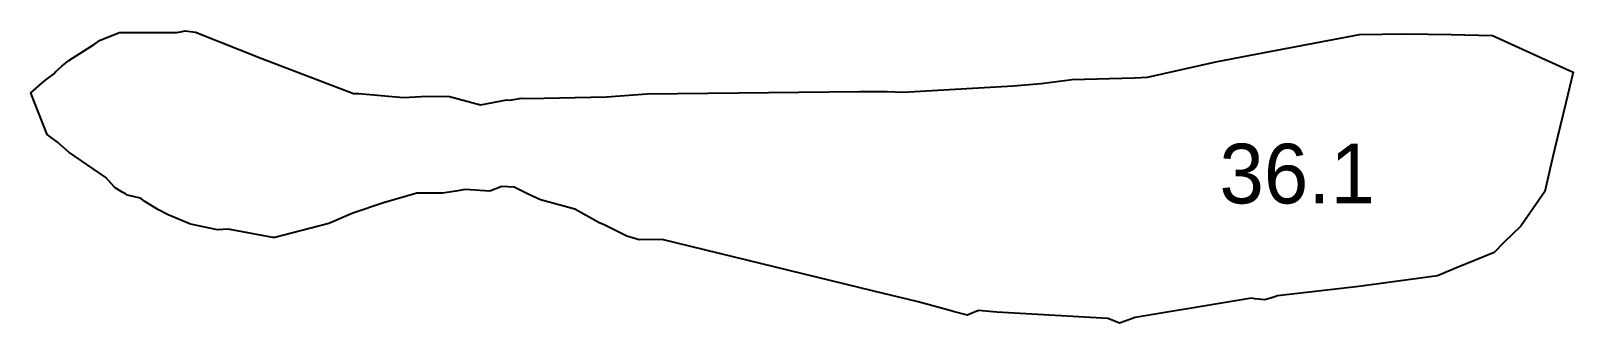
# Model space of a CAD drawing. Extents: x 11 to 140, y 12 to 37.
import ezdxf

# ---------------------------------------------------------------- set-up
doc = ezdxf.new("R2010")
doc.units = 0
doc.layers.get('0').update_dxf_attribs({"color": 255, "linetype": 'CONTINUOUS'})

msp = doc.modelspace()

# ---------------------------------------------------------------- linework, layer by layer
at = {"color": 1}
msp.add_lwpolyline([(60.8866, 19.4141), (59.1062, 20.3069), (58.7493, 20.457), (58.169, 20.7819), (56.7023, 21.6163), (53.8185, 22.3883), (52.784, 22.8471), (51.6177, 23.4427), (50.5872, 23.4907), (49.5847, 23.1204), (47.5181, 23.2512), (46.739, 23.0995), (45.6272, 22.9418), (44.8644, 22.9415), (43.4568, 22.934), (40.6805, 22.1218), (38.1129, 21.263), (36.0971, 20.4033), (31.5665, 19.2208), (31.3911, 19.2416), (30.9437, 19.3154), (27.6762, 19.9255), (26.7657, 19.8642), (24.5106, 20.3498), (22.6231, 21.1365), (21.7606, 21.5861), (21.1933, 21.9369), (20.6934, 22.2502), (20.3084, 22.5193), (19.8034, 22.6379), (19.2357, 22.7786), (19.0672, 22.8755), (18.8426, 23.0046), (18.1959, 23.3928), (18.1649, 23.4292), (18.1374, 23.4585), (17.8713, 23.7431), (17.4253, 24.2667), (14.3146, 26.3779), (13.3653, 27.2143), (12.4999, 27.8427), (11.4115, 30.6199), (11.1317, 31.3467), (11.3485, 31.5544), (12.0542, 32.1583), (12.3897, 32.4325), (13.018, 32.9193), (13.2296, 33.1242), (13.7382, 33.5875), (14.3026, 34.0533), (16.4728, 35.4143), (16.9429, 35.7589), (18.5477, 36.388), (22.236, 36.3975), (23.3727, 36.4132), (23.4917, 36.4193), (23.6767, 36.4573), (24.0704, 36.5384), (24.9167, 36.4391), (30.4848, 34.2305), (38.1565, 31.302), (38.474, 31.2882), (38.5983, 31.2888), (42.3519, 30.9546), (44.3426, 31.0795), (46.2122, 31.0406), (48.802, 30.3509), (51.006, 30.7478), (51.2525, 30.7321), (52.2342, 30.9022), (52.7881, 30.8808), (59.3457, 31.0151), (62.7679, 31.2557), (80.5392, 31.4544), (82.2789, 31.4615), (82.8813, 31.4637), (84.2238, 31.4052), (93.4404, 31.928), (95.7788, 32.1303), (98.3579, 32.4667), (103.598, 32.6135), (104.692, 32.6675), (110.412, 33.9328), (113.894, 34.624), (122.451, 36.2385), (126.272, 36.2821), (130.129, 36.2222), (133.581, 36.1541), (138.002, 34.1465), (140.34, 33.0775), (139.715, 30.5027), (138.767, 26.5873), (138.468, 25.29), (137.974, 23.0716), (135.954, 20.1693), (134.527, 18.8104), (133.726, 17.9791), (130.565, 16.6917), (128.983, 16.0134), (122.386, 15.1327), (115.576, 14.3323), (115.265, 14.2324), (114.507, 14.0143), (113.665, 14.0967), (113.381, 14.1405), (111.215, 13.7838), (103.654, 12.5367), (102.418, 12.0803), (102.347, 12.0551), (101.452, 12.4129), (101.364, 12.4486), (92.0635, 12.9829), (90.515, 13.1007), (89.7167, 12.7813), (89.597, 12.7357), (88.4087, 13.0401), (88.2336, 13.0859), (85.455, 13.8397), (81.7493, 14.746), (64.0338, 19.0686), (62.0866, 19.0244), (61.0488, 19.3422)], close=True, dxfattribs=at)

# ---------------------------------------------------------------- texts
msp.add_text('36.1', height=5).set_placement((110.711, 22.0833))

doc.saveas('drawing.dxf')
